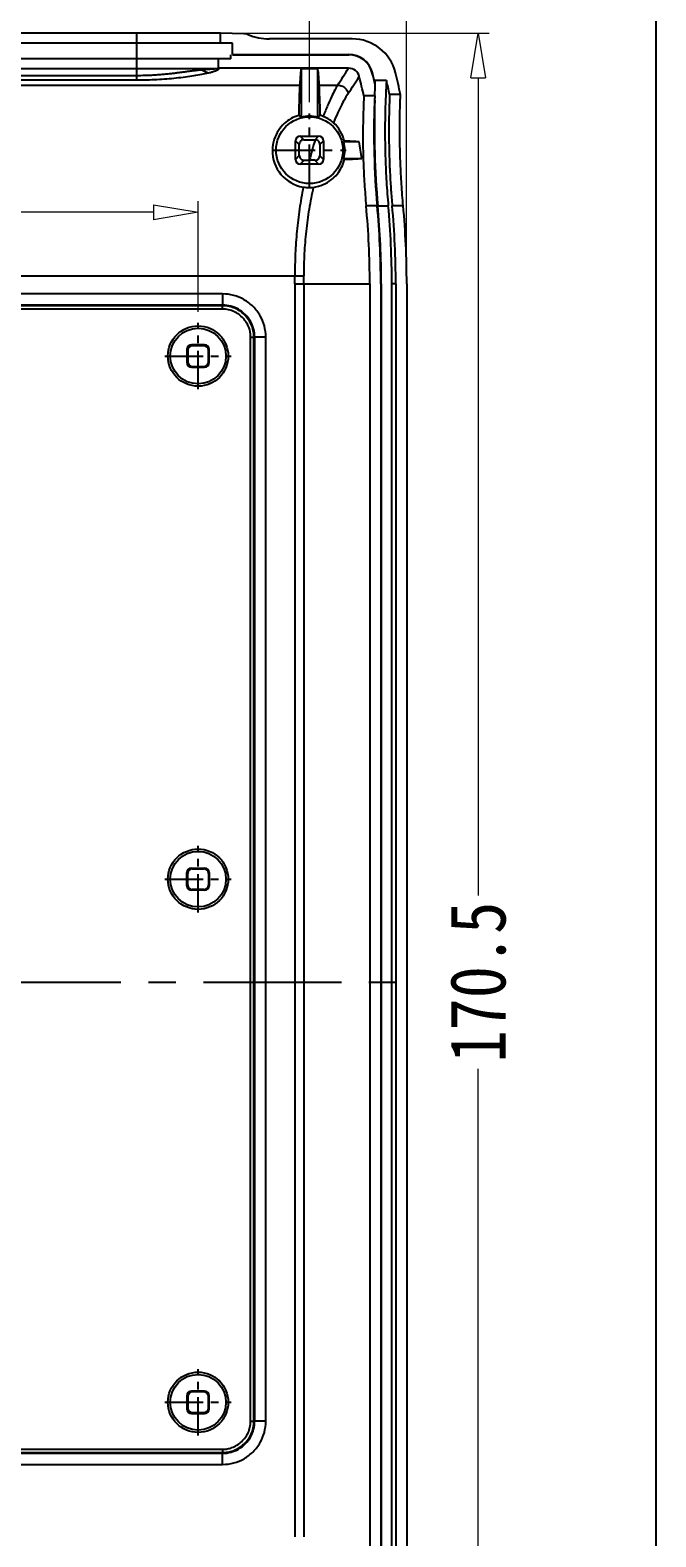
# Model space of a CAD drawing. Header units: millimetres. Extents: x 1786 to 4339, y -2795 to -1928.
# Drawn here: x 4282.8 to 4339, y -2714.4 to -2579 of the extents above; entities that cross this region are included whole.
import ezdxf

# ---------------------------------------------------------------- set-up
doc = ezdxf.new("R2010")
doc.units = ezdxf.units.MM
doc.linetypes.add('CENTER', pattern=[50.8, 31.75, -6.35, 6.35, -6.35])
doc.layers.add('06___PRT_ALL_SURFS', color=7, linetype='Continuous')
doc.layers.add('dim', color=3, linetype='Continuous', lineweight=9)
doc.styles.add('FFS', font='simfang0.ttf', dxfattribs={"width": 0.85})
doc.dimstyles.new('YanXiu', dxfattribs={"dimtxt": 2.5, "dimasz": 2.2, "dimexe": 1, "dimexo": 0.6, "dimgap": 0.66, "dimtad": 0, "dimzin": 9, "dimdsep": 46, "dimtxsty": 'FFS', "dimblk": 'CLOSEDBLANK', "dimcen": 0, "dimclrd": 256, "dimclre": 131, "dimclrt": 42, "dimazin": 2, "dimtfac": 1, "dimtofl": 0, "dimtmove": 0, "dimatfit": 3, "dimldrblk": 'CLOSEDBLANK', "dimfxl": 1, "dimlwd": 5, "dimlwe": 5, "dimarcsym": 0})

# ---------------------------------------------------------------- blocks, each defined once
blk = doc.blocks.new('_ClosedBlank')
at = {"color": 0, "linetype": 'ByBlock', "lineweight": -2}
for p, q in [((-1, 0.167), (0, 0)), ((-1, 0.167), (-1, -0.167)), ((0, 0), (-1, -0.167))]:
    blk.add_line(p, q, dxfattribs=at)
blk = doc.blocks.new('*D185')
at = {"layer": 'Defpoints', "color": 0}
for p in [(4438.18, -2593.16), (4378.18, -2603.1, 0), (4438.18, -2603.1, 0)]:
    blk.add_point(p, dxfattribs=at)
at = {"layer": 'dim', "color": 131, "lineweight": 5}
for p, q in [((4378.18, -2602.1), (4378.18, -2592.16)), ((4438.18, -2602.1), (4438.18, -2592.16))]:
    blk.add_line(p, q, dxfattribs=at)
at = {"layer": 'dim', "lineweight": 5}
for p, q in [((4382.18, -2593.16), (4404.66, -2593.16)), ((4434.18, -2593.16), (4411.69, -2593.16))]:
    blk.add_line(p, q, dxfattribs=at)
at = {"layer": 'dim', "lineweight": 5, "xscale": 4, "yscale": 4, "zscale": 4, "rotation": 180}
blk.add_blockref('_ClosedBlank', (4378.18, -2593.16), dxfattribs=at)
at = {"layer": 'dim', "lineweight": 5, "xscale": 4, "yscale": 4, "zscale": 4}
blk.add_blockref('_ClosedBlank', (4438.18, -2593.16), dxfattribs=at)
at = {"layer": 'dim', "color": 42, "insert": (4408.18, -2593.16), "char_height": 5, "attachment_point": 5, "style": 'FFS'}
blk.add_mtext('60', dxfattribs=at)
blk = doc.blocks.new('*D186')
at = {"layer": 'Defpoints', "color": 0}
for p in [(4448.18, -2571.93), (4368.18, -2584.28, 0), (4448.18, -2584.28, 0)]:
    blk.add_point(p, dxfattribs=at)
at = {"layer": 'dim', "color": 131, "lineweight": 5}
for p, q in [((4368.18, -2583.28), (4368.18, -2570.93)), ((4448.18, -2583.28), (4448.18, -2570.93))]:
    blk.add_line(p, q, dxfattribs=at)
at = {"layer": 'dim', "lineweight": 5}
for p, q in [((4372.18, -2571.93), (4404.66, -2571.93)), ((4444.18, -2571.93), (4411.69, -2571.93))]:
    blk.add_line(p, q, dxfattribs=at)
at = {"layer": 'dim', "lineweight": 5, "xscale": 4, "yscale": 4, "zscale": 4, "rotation": 180}
blk.add_blockref('_ClosedBlank', (4368.18, -2571.93), dxfattribs=at)
at = {"layer": 'dim', "lineweight": 5, "xscale": 4, "yscale": 4, "zscale": 4}
blk.add_blockref('_ClosedBlank', (4448.18, -2571.93), dxfattribs=at)
at = {"layer": 'dim', "color": 42, "insert": (4408.18, -2571.93), "char_height": 5, "attachment_point": 5, "style": 'FFS'}
blk.add_mtext('80', dxfattribs=at)
blk = doc.blocks.new('*D187')
at = {"layer": 'Defpoints', "color": 0}
for p in [(4456.9, -2565.43), (4359.45, -2599.58), (4456.9, -2599.58)]:
    blk.add_point(p, dxfattribs=at)
at = {"layer": 'dim', "color": 131, "lineweight": 5}
for p, q in [((4359.45, -2598.58), (4359.45, -2564.43)), ((4456.9, -2598.58), (4456.9, -2564.43))]:
    blk.add_line(p, q, dxfattribs=at)
at = {"layer": 'dim', "lineweight": 5}
for p, q in [((4363.45, -2565.43), (4400.34, -2565.43)), ((4452.9, -2565.43), (4416.01, -2565.43))]:
    blk.add_line(p, q, dxfattribs=at)
at = {"layer": 'dim', "lineweight": 5, "xscale": 4, "yscale": 4, "zscale": 4, "rotation": 180}
blk.add_blockref('_ClosedBlank', (4359.45, -2565.43), dxfattribs=at)
at = {"layer": 'dim', "lineweight": 5, "xscale": 4, "yscale": 4, "zscale": 4}
blk.add_blockref('_ClosedBlank', (4456.9, -2565.43), dxfattribs=at)
at = {"layer": 'dim', "color": 42, "insert": (4408.18, -2565.43), "char_height": 5, "attachment_point": 5, "style": 'FFS'}
blk.add_mtext('97.46', dxfattribs=at)
blk = doc.blocks.new('*D188')
at = {"layer": 'Defpoints', "color": 0}
for p in [(4440.18, -2577.08), (4452.01, -2747.58), (4463.32, -2747.58)]:
    blk.add_point(p, dxfattribs=at)
at = {"layer": 'dim', "color": 131, "lineweight": 5}
for p, q in [((4441.17, -2577.08), (4464.32, -2577.08)), ((4453.01, -2747.58), (4464.32, -2747.58))]:
    blk.add_line(p, q, dxfattribs=at)
at = {"layer": 'dim', "lineweight": 5}
for p, q in [((4463.32, -2581.08), (4463.32, -2654.55)), ((4463.32, -2743.58), (4463.32, -2670.11))]:
    blk.add_line(p, q, dxfattribs=at)
at = {"layer": 'dim', "lineweight": 5, "xscale": 4, "yscale": 4, "zscale": 4}
for p, rotation in [((4463.32, -2577.08), 90), ((4463.32, -2747.58), 270)]:
    blk.add_blockref('_ClosedBlank', p, dxfattribs=dict(at, rotation=rotation))
at = {"layer": 'dim', "color": 42, "insert": (4463.32, -2662.33), "char_height": 5, "attachment_point": 5, "rotation": 90, "style": 'FFS'}
blk.add_mtext('170.5', dxfattribs=at)
blk = doc.blocks.new('*u4')
at = {"layer": 'Defpoints', "color": 2}
blk.add_lwpolyline([(-135.77, 94.941), (135.77, 94.941), (135.77, -94.941), (-135.77, -94.941)], close=True, dxfattribs=at)
blk = doc.blocks.new('*u248')
at = {"color": 7, "linetype": 'Continuous'}
for p, q in [((33.1, 84.35, 0), (-33.1, 84.35, 0)), ((32, 85.25, 0), (-32, 85.25, 0)), ((24.5, 81.063, 0), (24.5, 85.25, 0)), ((32, 84.35, 0), (32, 85.25, 0)), ((34.104, 85.213, 0), (32, 85.25, 0)), ((33.1, 83.35, 0), (33.1, 84.35, 0)), ((43.838, 84.75, 0), (36.399, 84.75, 0)), ((32.95, 82.95, 0), (-32.95, 82.95, 0)), ((31.827, 82.11, 0), (31.827, 82.95, 0)), ((32.95, 82.95, 0), (32.95, 83.322, 0)), ((33.1, 83.35, 0), (43.533, 83.35, 0)), ((33.1, 83.322, 0), (43.533, 83.322, 0)), ((43.533, 83.35, 0), (43.533, 83.322, 0)), ((-31.749, 82.093, 0), (31.749, 82.093, 0)), ((-24.5, 81.468, 0), (24.5, 81.468, 0)), ((43.508, 82.11, 0), (31.827, 82.11, 0)), ((39.25, 82.046, 0), (39.25, 77.711, 0)), ((40.75, 82.046, 0), (39.25, 82.046, 0)), ((40.75, 77.711, 0), (40.75, 82.046, 0)), ((45.667, 81.684, 0), (45.64, 81.677, 0)), ((-39.123, 80.6, 0), (39.123, 80.6, 0)), ((-24.5, 81.063, 0), (24.5, 81.063, 0)), ((40.877, 80.6, 0), (42.549, 80.601, 0)), ((45.864, 79.621, 0), (45.894, 80.454, 0)), ((45.894, 80.454, 0), (45.899, 80.61, 0)), ((45.904, 80.713, 0), (45.914, 81, 0)), ((46.914, 81, 0), (45.914, 81, 0)), ((45.864, 79.621, 0), (44.888, 79.621, 0)), ((48.173, 79.75, 0), (47.2, 79.75, 0)), ((39.174, 76, 0), (40.826, 76, 0)), ((39.49, 75.684, 0), (39.174, 76, 0)), ((40.51, 75.684, 0), (40.826, 76, 0)), ((38.75, 73.924, 0), (38.75, 75.576, 0)), ((39.073, 75.253, 0), (38.75, 75.576, 0)), ((39.49, 75.684, 0), (40.51, 75.684, 0)), ((40.93, 75.256, 0), (41.25, 75.576, 0)), ((41.25, 75.576, 0), (41.25, 73.924, 0)), ((44.469, 75.5, 0), (43.085, 75.5, 0)), ((39.087, 74.261, 0), (38.75, 73.924, 0)), ((39.516, 73.842, 0), (39.174, 73.5, 0)), ((40.826, 73.5, 0), (39.174, 73.5, 0)), ((39.516, 73.842, 0), (39.991, 73.842, 0)), ((40.486, 73.84, 0), (40.826, 73.5, 0)), ((40.92, 74.254, 0), (41.25, 73.924, 0)), ((43.085, 74, 0), (44.71, 74, 0)), ((46.082, 69.75, 0), (45.09, 69.75, 0)), ((46.126, 69.75, 0), (47.077, 69.75, 0)), ((48.418, 69.75, 0), (47.432, 69.75, 0)), ((-38.696, 63.461, 0), (38.696, 63.46, 0)), ((38.696, 63.461, 0), (39.498, 63.47, 0)), ((38.7, 62.75, 0), (38.7, -49.844, 0)), ((38.7, 62.75, 0), (45.415, 62.75, 0)), ((39.501, 62.75, 0), (39.501, -49.843, 0)), ((45.415, 62.75, 0), (45.415, -63.25, 0)), ((46.403, 62.75, 0), (46.403, -63.25, 0)), ((46.403, 62.75, 0), (46.447, 62.75, 0)), ((46.447, 62.75, 0), (46.447, -63.25, 0)), ((47.394, -63.25, 0), (47.394, 62.75, 0)), ((47.748, 62.75, 0), (47.394, 62.75, 0)), ((47.748, 62.75, 0), (47.748, -63.25, 0)), ((48.73, 62.75, 0), (48.73, -63.25, 0)), ((32.2, 61.83, 0), (-32.2, 61.83, 0)), ((32.2, 61.83, 0), (32.2, 60.831, 0)), ((32.2, 60.831, 0), (-32.2, 60.831, 0)), ((32.2, 60.765, 0), (-32.2, 60.765, 0)), ((32.2, 60.465, 0), (-32.2, 60.465, 0)), ((32.2, 60.831, 0), (32.2, 60.765, 0)), ((32.2, 60.465, 0), (32.2, 60.765, 0)), ((29.411, 57.25, 0), (29.481, 57.18, 0)), ((30.519, 57.18, 0), (29.481, 57.18, 0)), ((30.589, 57.25, 0), (30.519, 57.18, 0)), ((34.715, -39.45, 0), (34.715, 57.95, 0)), ((34.715, 57.95, 0), (35.015, 57.95, 0)), ((35.015, -39.45, 0), (35.015, 57.95, 0)), ((35.081, 57.95, 0), (35.015, 57.95, 0)), ((35.081, -39.45, 0), (35.081, 57.95, 0)), ((36.08, 57.95, 0), (35.081, 57.95, 0)), ((36.08, -39.45, 0), (36.08, 57.95, 0)), ((29, 56.839, 0), (29.07, 56.769, 0)), ((29, 55.661, 0), (29.07, 55.731, 0)), ((29.07, 56.769, 0), (29.07, 55.731, 0)), ((31, 56.839, 0), (30.93, 56.769, 0)), ((30.93, 55.731, 0), (30.93, 56.769, 0)), ((31, 55.661, 0), (30.93, 55.731, 0)), ((29.411, 55.25, 0), (29.481, 55.32, 0)), ((29.481, 55.32, 0), (30.519, 55.32, 0)), ((30.589, 55.25, 0), (30.519, 55.32, 0)), ((29, 9.839, 0), (29.07, 9.769, 0)), ((29.07, 8.731, 0), (29.07, 9.769, 0)), ((29.411, 10.25, 0), (29.481, 10.18, 0)), ((29.481, 10.18, 0), (30.519, 10.18, 0)), ((30.589, 10.25, 0), (30.519, 10.18, 0)), ((31, 9.839, 0), (30.93, 9.769, 0)), ((30.93, 9.769, 0), (30.93, 8.731, 0)), ((29, 8.661, 0), (29.07, 8.731, 0)), ((29.411, 8.25, 0), (29.481, 8.32, 0)), ((30.519, 8.32, 0), (29.481, 8.32, 0)), ((30.589, 8.25, 0), (30.519, 8.32, 0)), ((31, 8.661, 0), (30.93, 8.731, 0)), ((29, -37.161, 0), (29.07, -37.231, 0)), ((29.07, -37.231, 0), (29.07, -38.269, 0)), ((29.411, -36.75, 0), (29.481, -36.82, 0)), ((30.519, -36.82, 0), (29.481, -36.82, 0)), ((30.589, -36.75, 0), (30.519, -36.82, 0)), ((31, -37.161, 0), (30.93, -37.231, 0)), ((30.93, -38.269, 0), (30.93, -37.231, 0)), ((29, -38.339, 0), (29.07, -38.269, 0)), ((29.411, -38.75, 0), (29.481, -38.68, 0)), ((29.481, -38.68, 0), (30.519, -38.68, 0)), ((30.589, -38.75, 0), (30.519, -38.68, 0)), ((31, -38.339, 0), (30.93, -38.269, 0)), ((34.715, -39.45, 0), (35.015, -39.45, 0)), ((35.081, -39.45, 0), (35.015, -39.45, 0)), ((36.08, -39.45, 0), (35.081, -39.45, 0)), ((-32.2, -41.965, 0), (32.2, -41.965, 0)), ((32.2, -41.965, 0), (32.2, -42.265, 0)), ((-32.2, -42.265, 0), (32.2, -42.265, 0)), ((-32.2, -42.331, 0), (32.2, -42.331, 0)), ((32.2, -42.331, 0), (32.2, -42.265, 0)), ((32.2, -43.33, 0), (32.2, -42.331, 0)), ((-32.2, -43.33, 0), (32.2, -43.33, 0))]:
    blk.add_line(p, q, dxfattribs=at)
at = {"color": 1, "linetype": 'CENTER', "ltscale": 0.12}
for p, q in [((40, 71.45), (40, 78.05)), ((36.7, 74.75), (43.3, 74.75))]:
    blk.add_line(p, q, dxfattribs=at)
at = {"color": 1, "linetype": 'CENTER', "ltscale": 0.108385}
for p, q in [((30, 53.269), (30, 59.231)), ((27.019, 56.25), (32.981, 56.25)), ((30, 6.269), (30, 12.231)), ((27.019, 9.25), (32.981, 9.25)), ((30, -40.731), (30, -34.769)), ((27.019, -37.75), (32.981, -37.75))]:
    blk.add_line(p, q, dxfattribs=at)
at = {"color": 1, "linetype": 'CENTER', "ltscale": 0.389839}
blk.add_line((-48.73, 0), (48.73, 0), dxfattribs=at)
at = {"color": 7, "linetype": 'Continuous'}
for centre, radius in [((40, 74.75, 0), 3), ((30, 56.25, 0), 2.71), ((30, 9.25, 0), 2.71), ((30, -37.75, 0), 2.71)]:
    blk.add_circle(centre, radius, dxfattribs=at)
for centre, radius, start, end in [((34.087, 84.213, 0), 1, 67.33302, 89), ((36.399, 89.75, 0), 5, 247.33253, 269.99891), ((43.838, 80.75, 0), 4, 13.70024, 90), ((43.533, 81.15, 0), 2.2, 14.04855, 89.99997), ((43.531, 81.148, 0), 2.174, 14.09045, 89.95816), ((32.744, 86.518, 0), 5.15, 241.8624, 249.42929), ((26.194, 106.962, 0), 25.482, 282.59003, 282.77118), ((-637.658, 513.858, 0), 806.469, 327.5049, 327.631978), ((-589.249, 502.375, 0), 760.833, 326.267071, 326.401588), ((43.508, 81.112, 0), 0.999, 14.00934, 90.00239), ((-30, 62.75, 0), 76.765, 12.69543, 14.02487), ((-29.999, 62.75, 0), 77.971, 13.24123, 14.04855), ((-30, 62.75, 0), 78, 13.31408, 14.04855), ((-30, 62.75, 0), 80, 12.2689, 13.70023), ((38.31, 80.986, 0), 7.598, 357.1573, 357.93415), ((-30, 62.75, 0), 79.05, 12.41868, 13.34809), ((117.809, 76.259, 0), 72.023, 177.80387, 185.18532), ((135.864, 77.046, 0), 90.035, 178.60139, 184.64826), ((135.472, 75.58, 0), 89.699, 177.41803, 177.80256), ((32.852, 69.487, 0), 10.42, 52.11731, 53.63168), ((40, 74.75, 0), 3.054, 75.78444, 104.21556), ((47.221, 69.39, 0), 10.541, 126.37703, 127.87398), ((40.002, 74.679, 0), 3.341, 68.33266, 73.15994), ((39.879, 74.732, 0), 3.365, 14.39457, 47.56418), ((39.993, 74.708, 0), 3.324, 179.27398, 260.4625), ((79.141, 63.723, 0), 40.437, 162.79498, 165.50774), ((296.186, 72.215, 0), 255.273, 179.31747, 179.54247), ((34.89, 81.941, 0), 10.423, 321.8337, 322.3144), ((40, 74.75, 0), 3.175, 346.33445, 13.66555), ((-30, 62.75, 0), 75.553, 8.56335, 9.71553), ((39.993, 24.291, 0), 49.551, 89.43026, 90.00292), ((34.837, 67.518, 0), 10.49, 37.61014, 38.16483), ((-30, 62.75, 0), 75.415, 0, 5.32583), ((-30, 62.75, 0), 76.403, 0, 5.25676), ((-30, 62.75, 0), 76.447, 0, 5.25375), ((-30, 62.75, 0), 77.394, 0, 5.18926), ((-30, 62.75, 0), 77.748, 0, 5.1656), ((-30, 62.75, 0), 78.73, 0, 5.101), ((-30, 62.75, 0), 68.7, 0, 0.59253), ((-30, 62.75, 0), 69.501, 0, 0.59324)]:
    blk.add_arc(centre, radius, start, end, dxfattribs=at)
for centre, major_axis, ratio, start_param, end_param in [((39.295, 49.75, 0), (0, 32.4), 0.0174551, 0.0803333, 0.3105218), ((40.705, 49.75, 0), (0, 32.4), 0.0174551, -0.3105218, -0.0803333), ((39.219, 63.461, 0), (0, 18), 0.0174551, 0.3105218, 0.6420646), ((40.781, 63.461, 0), (0, 18), 0.0174551, -0.6420646, -0.3105218), ((39.174, 75.576, 0), (0.3, -0.3), 0.9996955, 2.3563468, 3.9268385), ((40.826, 75.576, 0), (0.3, 0.3), 0.9996955, -0.7852459, 0.7852459), ((38.836, 63.461, 0), (0, 18), 0.0174551, -0.9273152, -0.8564932), ((39.174, 73.924, 0), (0.3, 0.3), 0.9996955, 2.3563468, 3.9268385), ((40.826, 73.924, 0), (0.3, -0.3), 0.9996955, -0.7852459, 0.7852459), ((29.481, 56.769, 0), (-0.291, 0.291), 0.9996955, -0.7852459, 0.7852459), ((30.519, 56.769, 0), (0.291, 0.291), 0.9996955, -0.7852459, 0.7852459), ((29.481, 55.731, 0), (0.291, 0.291), 0.9996955, -3.9268385, -2.3563468), ((30.519, 55.731, 0), (-0.291, 0.291), 0.9996955, -3.9268385, -2.3563468), ((29.481, 9.769, 0), (-0.291, 0.291), 0.9996955, -0.7852459, 0.7852459), ((30.519, 9.769, 0), (0.291, 0.291), 0.9996955, -0.7852459, 0.7852459), ((29.481, 8.731, 0), (-0.291, -0.291), 0.9996955, -0.7852459, 0.7852459), ((30.519, 8.731, 0), (0.291, -0.291), 0.9996955, -0.7852459, 0.7852459), ((29.481, -37.231, 0), (0.291, -0.291), 0.9996955, 2.3563468, 3.9268385), ((30.519, -37.231, 0), (0.291, 0.291), 0.9996955, -0.7852459, 0.7852459), ((29.481, -38.269, 0), (0.291, 0.291), 0.9996955, 2.3563468, 3.9268385), ((30.519, -38.269, 0), (0.291, -0.291), 0.9996955, -0.7852459, 0.7852459)]:
    blk.add_ellipse(centre, major_axis=major_axis, ratio=ratio, start_param=start_param, end_param=end_param, dxfattribs=at)
for points, start_tangent, end_tangent in [([(24.5, 81.468, 0), (25.206, 81.477, 0), (25.835, 81.501, 0), (26.394, 81.535, 0), (26.888, 81.575, 0), (27.326, 81.618, 0), (27.708, 81.66, 0), (28.051, 81.702, 0), (28.383, 81.745, 0), (28.715, 81.789, 0), (29.038, 81.832, 0), (29.353, 81.873, 0), (29.667, 81.911, 0), (29.986, 81.946, 0), (30.315, 81.976, 0)], (1, 0.000003), (0.9965292, 0.0832437)), ([(24.5, 81.063, 0), (25.409, 81.075, 0), (26.308, 81.11, 0), (27.189, 81.166, 0), (28.043, 81.243, 0), (28.862, 81.337, 0), (29.633, 81.445, 0), (30.341, 81.566, 0), (30.927, 81.694, 0)], (1, 0.0000014), (0.9681753, 0.2502729)), ([(30.315, 81.976, 0), (30.506, 81.992, 0), (30.673, 82.006, 0), (30.82, 82.018, 0), (30.948, 82.028, 0), (31.061, 82.038, 0), (31.159, 82.045, 0), (31.244, 82.052, 0), (31.318, 82.058, 0), (31.382, 82.063, 0), (31.438, 82.067, 0), (31.485, 82.071, 0), (31.527, 82.074, 0), (31.563, 82.077, 0), (31.594, 82.079, 0), (31.621, 82.082, 0), (31.645, 82.083, 0), (31.667, 82.085, 0), (31.685, 82.087, 0), (31.701, 82.088, 0), (31.727, 82.09, 0), (31.751, 82.093, 0)], (0.996533, 0.0831989), (0.9916265, 0.1291386)), ([(30.927, 81.694, 0), (31.102, 81.74, 0), (31.243, 81.78, 0), (31.362, 81.816, 0), (31.461, 81.848, 0), (31.543, 81.876, 0), (31.611, 81.901, 0), (31.667, 81.923, 0), (31.713, 81.943, 0), (31.75, 81.961, 0), (31.78, 81.977, 0), (31.803, 81.99, 0), (31.821, 82.003, 0), (31.834, 82.014, 0), (31.85, 82.032, 0), (31.853, 82.047, 0), (31.844, 82.063, 0), (31.831, 82.072, 0), (31.812, 82.08, 0), (31.79, 82.086, 0), (31.764, 82.091, 0), (31.749, 82.093, 0)], (0.9681442, 0.2503933), (-0.9912935, 0.1316708)), ([(42.549, 80.601, 0), (42.279, 80.133, 0), (41.974, 79.529, 0), (41.628, 78.76, 0), (41.235, 77.784, 0)], (-0.5273656, -0.8496385), (-0.3559451, -0.9345069)), ([(42.548, 80.6, 0), (42.953, 80.491, 0), (43.286, 80.231, 0), (43.487, 79.867, 0)], (0.9981231, -0.0612396), (0.2927343, -0.9561938)), ([(46.914, 81, 0), (46.902, 80.779, 0), (46.868, 80.125, 0), (46.824, 79.062, 0), (46.787, 77.643, 0), (46.779, 75.929, 0), (46.816, 73.993, 0), (46.914, 71.906, 0), (47.077, 69.75, 0)], (-0.057, -0.9983742), (0.0904458, -0.9959014)), ([(43.487, 79.867, 0), (43.212, 79.425, 0), (42.901, 78.855, 0), (42.549, 78.13, 0), (42.15, 77.216, 0)], (-0.5552813, -0.8316626), (-0.3821903, -0.9240837)), ([(44.888, 79.621, 0), (44.864, 79.088, 0), (44.83, 78.166, 0), (44.803, 76.9, 0), (44.801, 75.356, 0), (44.842, 73.598, 0), (44.936, 71.706, 0), (45.09, 69.75, 0)], (-0.0494702, -0.9987756), (0.0928194, -0.995683)), ([(47.2, 79.75, 0), (47.196, 79.648, 0), (47.185, 79.345, 0), (47.168, 78.846, 0), (47.15, 78.162, 0), (47.135, 77.306, 0), (47.131, 76.297, 0), (47.142, 75.152, 0), (47.174, 73.9, 0), (47.232, 72.562, 0), (47.318, 71.169, 0), (47.432, 69.75, 0)], (-0.0399481, -0.9992018), (0.0900346, -0.9959386)), ([(48.418, 69.75, 0), (48.27, 71.687, 0), (48.173, 73.56, 0), (48.124, 75.287, 0), (48.113, 76.802, 0), (48.125, 78.047, 0), (48.147, 78.986, 0), (48.166, 79.565, 0), (48.173, 79.75, 0)], (-0.0889117, 0.9960395), (0.0369288, 0.9993179)), ([(39.03, 77.877, 0), (38.346, 77.583, 0), (37.732, 77.133, 0), (37.214, 76.522, 0), (36.832, 75.729, 0), (36.67, 74.75, 0)], (-0.9571158, -0.2897057), (-0.014053, -0.9999013)), ([(42.15, 77.216, 0), (41.978, 77.36, 0), (41.756, 77.517, 0), (41.502, 77.663, 0), (41.235, 77.784, 0)], (-0.7384476, 0.6743108), (-0.9293393, 0.3692268)), ([(39.49, 75.684, 0), (39.359, 75.663, 0), (39.242, 75.601, 0), (39.152, 75.509, 0), (39.093, 75.39, 0), (39.073, 75.253, 0)], (-1, 0), (0.0151325, -0.9998855)), ([(40.93, 75.256, 0), (40.9, 75.42, 0), (40.808, 75.559, 0), (40.671, 75.652, 0), (40.51, 75.684, 0)], (0.0118774, 0.9999295), (-1, 0)), ([(44.469, 75.5, 0), (44.076, 75.523, 0), (43.632, 75.546, 0), (43.138, 75.569, 0)], (-0.9979783, 0.0635559), (-0.9990575, 0.0434056)), ([(39.087, 74.261, 0), (39.124, 74.094, 0), (39.222, 73.959, 0), (39.361, 73.871, 0), (39.516, 73.842, 0)], (0.0130896, -0.9999143), (1, 0)), ([(40.343, 71.409, 0), (41.242, 71.658, 0), (41.944, 72.073, 0), (42.484, 72.596, 0), (42.883, 73.208, 0), (43.147, 73.92, 0)], (0.9916522, 0.1289413), (0.2394251, 0.9709148)), ([(40.486, 73.84, 0), (40.623, 73.86, 0), (40.74, 73.917, 0), (40.831, 74.001, 0), (40.895, 74.115, 0), (40.92, 74.254, 0)], (0.9999485, -0.0101522), (0.0079159, 0.9999687)), ([(43.147, 73.92, 0), (43.736, 73.946, 0), (44.258, 73.973, 0), (44.71, 74, 0)], (0.9991237, 0.0418553), (0.9978793, 0.0650914)), ([(39.443, 71.429, 0), (39.107, 69.466, 0), (38.866, 67.466, 0), (38.729, 65.455, 0), (38.696, 63.46, 0)], (-0.192428, -0.9813111), (0.0096808, -0.9999531)), ([(39.443, 71.429, 0), (39.702, 71.396, 0), (39.943, 71.385, 0), (40.158, 71.391, 0), (40.343, 71.409, 0)], (0.9859627, -0.1669657), (0.9916522, 0.1289413)), ([(40.343, 71.409, 0), (39.965, 69.455, 0), (39.693, 67.464, 0), (39.536, 65.459, 0), (39.498, 63.47, 0)], (-0.2167132, -0.9762353), (0.010268, -0.9999473)), ([(46.082, 69.75, 0), (46.097, 69.747, 0), (46.111, 69.748, 0), (46.126, 69.75, 0)], (0.9937445, 0.1116773), (0.9959237, 0.0902001)), ([(36.08, 57.95, 0), (35.949, 58.959, 0), (35.569, 59.876, 0), (34.938, 60.692, 0), (34.118, 61.323, 0), (33.2, 61.701, 0), (32.2, 61.83, 0)], (-0.0003281, 0.9999999), (-0.9999999, 0.0004792)), ([(35.081, 57.95, 0), (34.983, 58.705, 0), (34.703, 59.378, 0), (34.232, 59.986, 0), (33.621, 60.457, 0), (32.948, 60.735, 0), (32.2, 60.831, 0)], (-0.0001225, 1), (-1, 0.0001261)), ([(35.015, 57.95, 0), (34.98, 58.405, 0), (34.856, 58.893, 0), (34.617, 59.392, 0), (34.258, 59.863, 0), (33.823, 60.247, 0), (33.358, 60.518, 0), (32.806, 60.701, 0), (32.2, 60.765, 0)], (0.0000193, 1), (-1, 0.000125)), ([(34.715, 57.95, 0), (34.684, 58.358, 0), (34.573, 58.792, 0), (34.361, 59.236, 0), (34.039, 59.659, 0), (33.647, 60.004, 0), (33.232, 60.246, 0), (32.741, 60.409, 0), (32.2, 60.465, 0)], (0.0000438, 1), (-1, 0.0002567)), ([(32.2, -43.33, 0), (33.209, -43.199, 0), (34.126, -42.819, 0), (34.942, -42.188, 0), (35.573, -41.368, 0), (35.951, -40.45, 0), (36.08, -39.45, 0)], (0.9999999, 0.0003281), (0.0004792, 0.9999999)), ([(32.2, -41.965, 0), (32.608, -41.934, 0), (33.042, -41.823, 0), (33.486, -41.611, 0), (33.909, -41.289, 0), (34.254, -40.897, 0), (34.496, -40.482, 0), (34.659, -39.991, 0), (34.715, -39.45, 0)], (1, -0.0000438), (0.0002567, 1)), ([(32.2, -42.265, 0), (32.655, -42.23, 0), (33.143, -42.106, 0), (33.642, -41.867, 0), (34.113, -41.508, 0), (34.497, -41.073, 0), (34.768, -40.608, 0), (34.951, -40.056, 0), (35.015, -39.45, 0)], (1, -0.0000193), (0.000125, 1)), ([(32.2, -42.331, 0), (32.955, -42.233, 0), (33.628, -41.953, 0), (34.236, -41.482, 0), (34.707, -40.871, 0), (34.985, -40.198, 0), (35.081, -39.45, 0)], (1, 0.0001225), (0.0001261, 1))]:
    blk.add_spline(points, degree=3, dxfattribs=dict(at, start_tangent=start_tangent, end_tangent=end_tangent))
at = {"layer": '06___PRT_ALL_SURFS', "color": 7, "linetype": 'Continuous'}
for p, q in [((43.838, 84.75, 0), (36.399, 84.75, 0)), ((30.589, 57.25, 0), (29.411, 57.25, 0)), ((29, 56.839, 0), (29, 55.661, 0)), ((31, 55.661, 0), (31, 56.839, 0)), ((29.411, 55.25, 0), (30.589, 55.25, 0)), ((29, 8.661, 0), (29, 9.839, 0)), ((29.411, 10.25, 0), (30.589, 10.25, 0)), ((31, 9.839, 0), (31, 8.661, 0)), ((30.589, 8.25, 0), (29.411, 8.25, 0)), ((29, -37.161, 0), (29, -38.339, 0)), ((30.589, -36.75, 0), (29.411, -36.75, 0)), ((31, -38.339, 0), (31, -37.161, 0)), ((29.411, -38.75, 0), (30.589, -38.75, 0))]:
    blk.add_line(p, q, dxfattribs=at)
for centre in [(30, 56.25, 0), (30, 9.25, 0), (30, -37.75, 0)]:
    blk.add_circle(centre, 2.5, dxfattribs=at)
for centre, major_axis, start_param, end_param in [((29.412, 56.838, 0), (-0.291, 0.291), -0.7852459, 0.7852459), ((30.588, 56.838, 0), (0.291, 0.291), -0.7852459, 0.7852459), ((29.412, 55.662, 0), (0.291, 0.291), -3.9268385, -2.3563468), ((30.588, 55.662, 0), (-0.291, 0.291), -3.9268385, -2.3563468), ((29.412, 9.838, 0), (0.291, -0.291), 2.3563468, 3.9268385), ((30.588, 9.838, 0), (-0.291, -0.291), 2.3563468, 3.9268385), ((29.412, 8.662, 0), (0.291, 0.291), 2.3563468, 3.9268385), ((30.588, 8.662, 0), (-0.291, 0.291), 2.3563468, 3.9268385), ((29.412, -37.162, 0), (0.291, -0.291), 2.3563468, 3.9268385), ((30.588, -37.162, 0), (0.291, 0.291), -0.7852459, 0.7852459), ((29.412, -38.338, 0), (0.291, 0.291), 2.3563468, 3.9268385), ((30.588, -38.338, 0), (0.291, -0.291), -0.7852459, 0.7852459)]:
    blk.add_ellipse(centre, major_axis=major_axis, ratio=0.9996955, start_param=start_param, end_param=end_param, dxfattribs=at)
at = {"layer": 'dim'}
for base, p1, p2, picture, middle in [((48.73, 96.899, 0), (-48.73, 62.75, 0), (48.73, 62.75, 0), '*D187', (0, 96.899, 0)), ((40, 90.399, 0), (-40, 78.05), (40, 78.05), '*D186', (0, 90.399, 0)), ((30, 69.173, 0), (-30, 59.231), (30, 59.231), '*D185', (0, 69.173, 0))]:
    dim = blk.add_linear_dim(base=base, p1=p1, p2=p2, dimstyle='YanXiu', override={"dimtxt": 5, "dimasz": 4, "dimexe": 0.9995, "dimexo": 0.9995, "dimgap": 0.9995, "dimzin": 8}, dxfattribs=at)
    dim.commit()
    dim.dimension.update_dxf_attribs({"geometry": picture, "text_midpoint": middle, "insert": (-4408.175, 2662.329)})
dim = blk.add_linear_dim(base=(55.145, -85.25, 0), p1=(32, 85.25, 0), p2=(43.838, -85.25, 0), angle=90, dimstyle='YanXiu', override={"dimtxt": 5, "dimasz": 4, "dimexe": 0.9995, "dimexo": 0.9995, "dimgap": 0.9995}, dxfattribs=at)
dim.commit()
dim.dimension.update_dxf_attribs({"geometry": '*D188', "text_midpoint": (55.145, 0, 0), "insert": (-4408.175, 2662.329)})
blk = doc.blocks.new('*u270')
blk.add_blockref('*u248', (161.06, 130.653))
at = {"layer": 'Defpoints', "xscale": 1.710000000000036, "yscale": 1.710000000000036, "zscale": 1.71}
blk.add_blockref('*u4', (0, 162.35), dxfattribs=at)

msp = doc.modelspace()

# ---------------------------------------------------------------- block references
msp.add_blockref('*u270', (4106.85, -2795.17))

doc.saveas('drawing.dxf')
